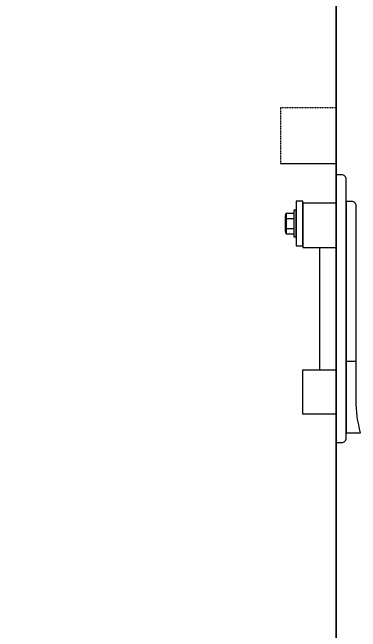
# Model space of a CAD drawing. Header units: inches. Extents: x 14 to 2932, y 13 to 1968.
# Drawn here: x 2019.3 to 2176, y 1078 to 1356.8 of the extents above; entities that cross this region are included whole.
import ezdxf

# ---------------------------------------------------------------- set-up
doc = ezdxf.new("R2010")
doc.units = ezdxf.units.IN
doc.header["$MEASUREMENT"] = 0
doc.linetypes.add('DASHED', pattern=[0.75, 0.5, -0.25])
doc.layers.add('BHT Line', color=7, linetype='Continuous')

# ---------------------------------------------------------------- blocks, each defined once
blk = doc.blocks.new('A$Cab805744')
at = {"layer": 'BHT Line'}
for p, q in [((0.5, 103.16), (4, 103.16)), ((0.5, 103.16), (0.5, 93.93)), ((0, 102.01), (0, 95.08)), ((0.5, 100.85), (4, 100.85)), ((0.5, 96.24), (4, 96.24)), ((0.5, 93.93), (4, 93.93)), ((15.5, 87.75), (15.5, 32.75)), ((27.5, 36.54), (32, 36.54))]:
    blk.add_line(p, q, dxfattribs=at)
for points in [[(23, 0), (25.5, 0, 0.414214), (27.5, 2), (27.5, 118.5, 0.414214), (25.5, 120.5), (23, 120.5)], [(32, 18.99), (32, 106.5, 0.414214), (30, 108.5), (27.5, 108.5), (27.5, 4.29), (34, 4.29, -0.067729)]]:
    blk.add_lwpolyline(points, format="xyb", close=True, dxfattribs=at)
for points in [[(5, 88.54), (8, 88.54), (8, 108.54), (5, 108.54)], [(8, 87.75), (23, 87.75), (23, 107.75), (8, 107.75)], [(4, 92.54), (5, 92.54), (5, 104.54), (4, 104.54)], [(8, 32.75), (23, 32.75), (23, 12.75), (8, 12.75)]]:
    blk.add_lwpolyline(points, close=True, dxfattribs=at)
for centre, radius, start, end in [((1.58, 102.01), 1.58, 133.1736, 226.8264), ((5.58, 98.54), 5.58, 155.5673, 204.4327), ((1.58, 95.08), 1.58, 133.1736, 226.8264)]:
    blk.add_arc(centre, radius, start, end, dxfattribs=at)

msp = doc.modelspace()

# ---------------------------------------------------------------- linework, layer by layer
msp.add_lwpolyline([(1915.049, 773.416), (2165.049, 773.416), (2165.049, 1673.416), (1915.049, 1673.416)], close=True)
at = {"color": 2}
msp.add_lwpolyline([(2140.049, 1653.416), (2140.049, 1673.416), (2165.049, 1673.416), (2165.049, 773.416), (2140.049, 773.416), (2140.049, 793.416)], dxfattribs=at)
at = {"color": 8, "linetype": 'DASHED'}
msp.add_lwpolyline([(2140.036, 1288.764), (2165.036, 1288.764), (2165.036, 1313.764), (2140.036, 1313.764)], close=True, dxfattribs=at)

# ---------------------------------------------------------------- block references
msp.add_blockref('A$Cab805744', (2142.049, 1163.166))

doc.saveas('drawing.dxf')
